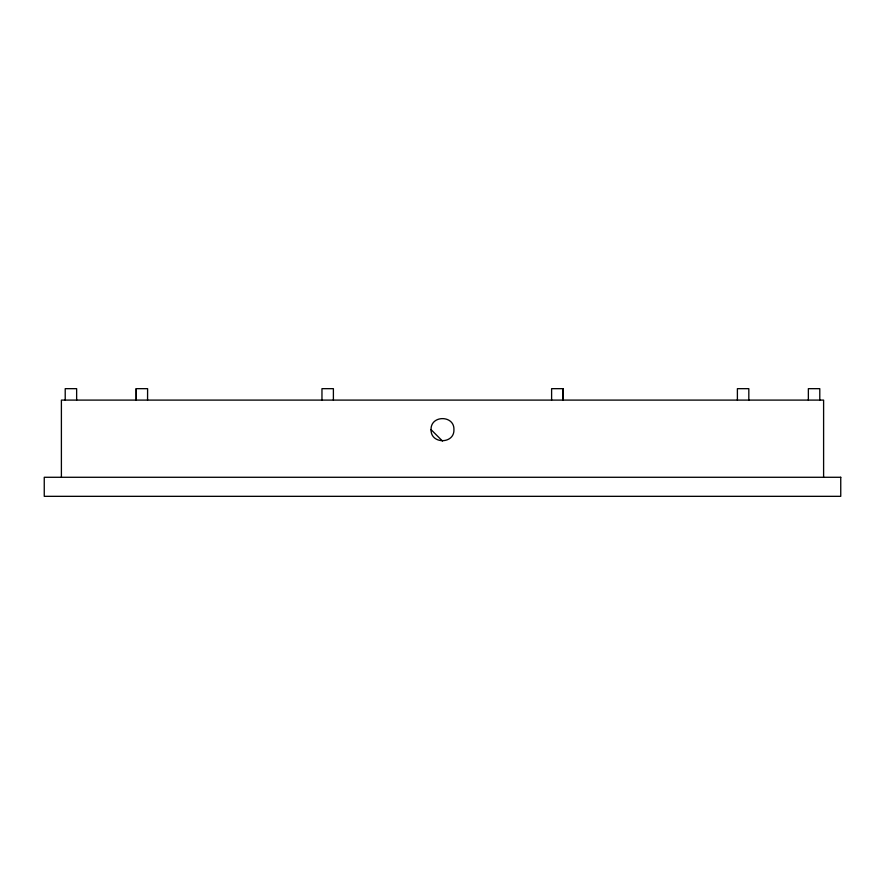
<?xml version="1.0" encoding="UTF-8"?>
<svg xmlns="http://www.w3.org/2000/svg" width="885" height="885" viewBox="0 0 885 885"><rect width="100%" height="100%" fill="white"/><g stroke="black" fill="none" stroke-linecap="round" stroke-linejoin="round"><path stroke-width="1.33" d="M431.072 429.634C430.508 414.954 454.492 414.954 453.928 429.634C454.492 444.325 430.508 444.325 431.072 429.634L442.5 441.073M136.224 388.67L136.224 400.097L136.179 388.67L147.607 388.67L147.563 400.097M823.603 477.28L823.603 400.097L61.397 400.097L61.397 477.28M819.787 400.097L819.787 388.67L808.359 388.67L808.359 400.097M748.821 400.097L748.821 388.67L737.393 388.67L737.393 400.097M563.037 400.097L563.037 388.67L551.609 388.67L551.609 400.097M563.004 388.67L563.004 400.097M333.391 400.097L333.391 388.67L321.963 388.67L321.963 400.097M76.641 400.097L76.641 388.67L65.213 388.67L65.213 400.097M840.75 477.28L44.25 477.28L44.25 496.33L840.75 496.33L840.75 477.28"/></g></svg>
